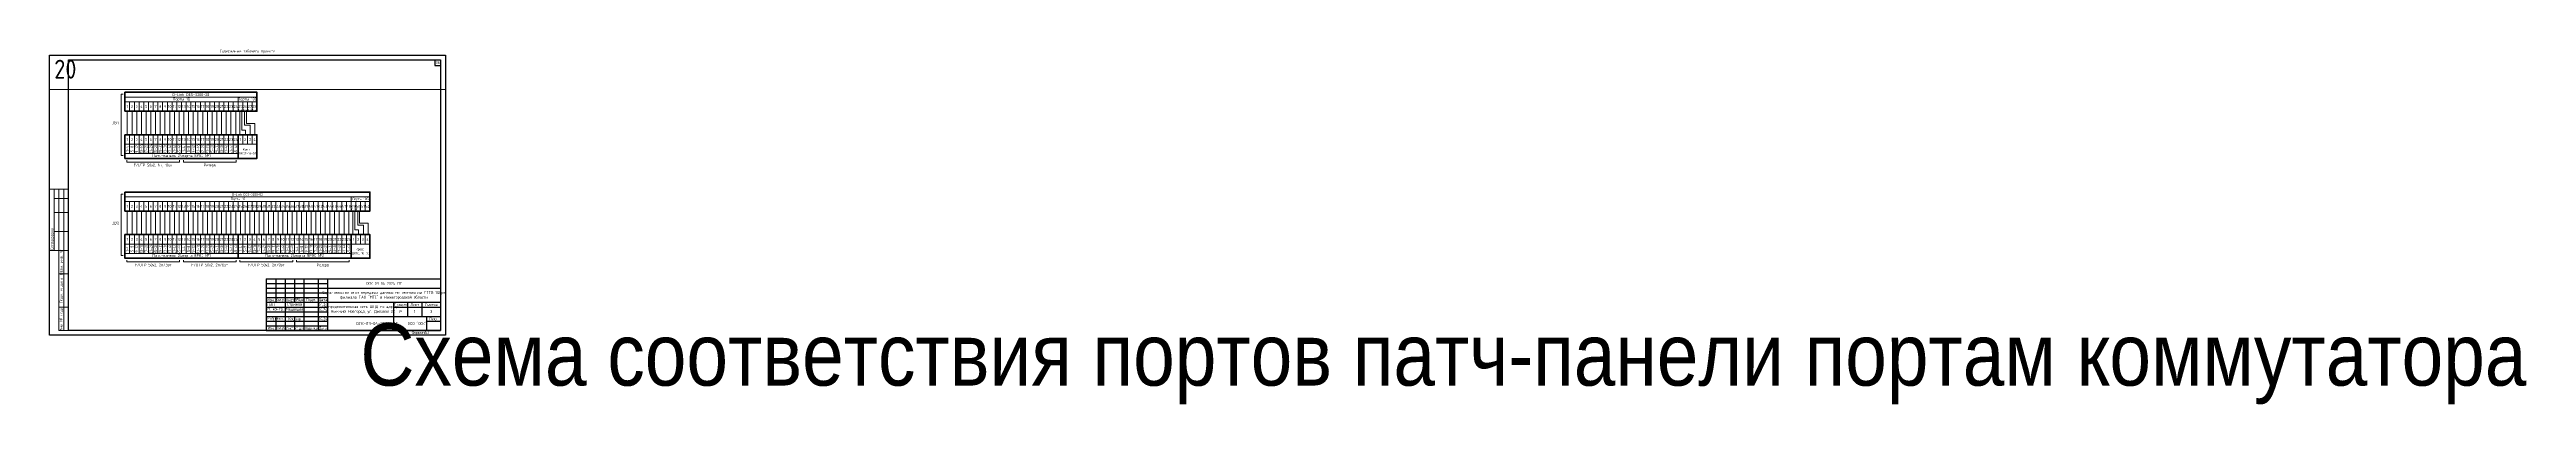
# Paper-space layout '20' of a CAD drawing. Extents: x 0 to 2628, y -73 to 303.
# The model-space entities are those that its viewports show. They can reach past a viewport. Long polylines and large blocks are cut down to what shows.
import ezdxf
from ezdxf.enums import TextEntityAlignment as Align

# ---------------------------------------------------------------- set-up
doc = ezdxf.new("R2018")
doc.units = 0
doc.header["$MEASUREMENT"] = 0
doc.layers.get('0').update_dxf_attribs({"linetype": 'CONTINUOUS'})
doc.layers.get('Defpoints').update_dxf_attribs({"linetype": 'CONTINUOUS'})
doc.layers.add('ВЭ', color=1, linetype='CONTINUOUS')
doc.styles.add('AViewportNPage', font='isocpeur.ttf')
doc.styles.get("Standard").update_dxf_attribs({"font": ''})
doc.styles.add('мой', font='', dxfattribs={"width": 0.9, "height": 3})
doc.styles.get('Standard').set_extended_font_data('GOST Common')
doc.styles.get('мой').set_extended_font_data('GOST Common')

# ---------------------------------------------------------------- blocks, each defined once
blk = doc.blocks.new('*T52')
at = {"color": 0, "linetype": 'ByBlock', "lineweight": -2, "transparency": 16777216}
for p, q in [((0, 0), (6, 0)), ((0, 0), (0, -6)), ((6, 0), (6, -6)), ((0, -6), (6, -6))]:
    blk.add_line(p, q, dxfattribs=at)
blk = doc.blocks.new('*T50')
at = {"color": 0, "linetype": 'ByBlock', "lineweight": -2, "transparency": 16777216}
for p, q in [((0, 0), (185, 0)), ((0, 0), (0, -55)), ((10, 0), (10, -25)), ((20, 0), (20, -55)), ((30, 0), (30, -25)), ((40, 0), (40, -55)), ((55, 0), (55, -55)), ((65, 0), (65, -55)), ((185, 0), (185, -55)), ((0, -5), (65, -5)), ((0, -10), (185, -10)), ((0, -15), (65, -15)), ((0, -20), (65, -20)), ((0, -25), (185, -25)), ((135, -25), (135, -55)), ((150, -25), (150, -40)), ((165, -25), (165, -40)), ((0, -30), (65, -30)), ((0, -35), (65, -35)), ((0, -40), (185, -40)), ((0, -45), (65, -45)), ((0, -50), (65, -50)), ((135, -30), (185, -30)), ((0, -55), (185, -55))]:
    blk.add_line(p, q, dxfattribs=at)
at = {"color": 0, "transparency": 16777216, "char_height": 3, "style": 'мой'}
for s, insert, width, attachment_point in [('ГИП', (1, -27.5), 18, 4), ('Изм.', (5, -22.5), 10, 5), ('{\\W0.7;Кол.уч}', (15, -22.5), 10, 5), ('Лист', (25, -22.5), 9, 5), ('Стрижов', (30, -27.5), 19, 5), ('{\\W0.75;№Док}', (35, -22.5), 10, 5), ('Подп.', (47.5, -22.5), 15, 5), ('Дата', (60, -22.5), 10, 5), ('04.24', (60, -27.5), 9, 5), ('Строительство сети передачи данных по технологии FTTB 1Gbps филиала ПАО "МТС" в Нижегородской области', (125, -17.5), 119, 5), ('ОСК-03-04-2024-ЛГ', (125, -5), 119, 5), ('Стадия', (142.5, -27.5), 14, 5), ('Лист', (157.5, -27.5), 14, 5), ('Листов', (175, -27.5), 19, 5), ('Н. контр.', (1, -32.5), 18, 4), ('Разработ.', (1, -42.5), 18, 4), ('Медведев', (30, -32.5), 19, 5), ('Костив', (30, -42.5), 19, 5), ('04.24', (60, -32.5), 9, 5), ('04.24', (60, -42.5), 9, 5), ('Распределительная сеть ШПД по адресу: г. Нижний Новгород, ул. Деловая 22 ', (100, -32.5), 69, 5), ('Р', (142.5, -35), 14, 5), ('ООО "ОСК"', (160, -47.5), 49, 5)]:
    blk.add_mtext(s, dxfattribs=dict(at, insert=insert, width=width, attachment_point=attachment_point))
blk = doc.blocks.new('*T51')
at = {"color": 0, "linetype": 'ByBlock', "lineweight": 30, "transparency": 16777216}
for p, q in [((0, 0), (185, 0)), ((0, 0), (0, -15)), ((10, 0), (10, -15)), ((20, 0), (20, -15)), ((30, 0), (30, -15)), ((40, 0), (40, -15)), ((55, 0), (55, -15)), ((65, 0), (65, -15)), ((185, 0), (185, -15)), ((0, -15), (185, -15))]:
    blk.add_line(p, q, dxfattribs=at)
at = {"color": 0, "linetype": 'ByBlock', "lineweight": -2, "transparency": 16777216}
for p, q in [((170, 0), (170, -15)), ((0, -5), (65, -5)), ((0, -10), (65, -10)), ((170, -5), (185, -5))]:
    blk.add_line(p, q, dxfattribs=at)
at = {"color": 0, "lineweight": 18, "transparency": 16777216, "attachment_point": 5, "style": 'мой'}
for s, insert, char_height, width in [('Изм.', (5, -12.5), 2.5, 9), ('Кол.уч', (15, -12.5), 2.5, 9), ('Лист', (25, -12.5), 2.5, 9), ('№ док', (35, -12.5), 2.5, 9), ('Подпись', (47.5, -12.5), 2.5, 14), ('Дата', (60, -12.5), 2.5, 9), ('ОСК-03-04-2024-ЛГ', (117.5, -7.5), 3.5, 104), ('Лист', (177.5, -2.5), 3, 14)]:
    blk.add_mtext(s, dxfattribs=dict(at, insert=insert, char_height=char_height, width=width))
blk = doc.blocks.new('*U49')
at = {"lineweight": 13}
for p, q in [((0, 90), (0, 155)), ((0, 155), (20, 155)), ((5, 90), (5, 155)), ((5, 145), (20, 145)), ((10, 90), (10, 155)), ((15, 90), (15, 155)), ((20, 90), (20, 155)), ((5, 130), (20, 130)), ((5, 110), (20, 110)), ((0, 90), (20, 90)), ((10, 5), (10, 90)), ((10, 90), (20, 90)), ((15, 5), (15, 90)), ((20, 5), (20, 90)), ((10, 65), (20, 65)), ((10, 30), (20, 30)), ((10, 5), (20, 5)), ((10, 5), (10, 5))]:
    blk.add_line(p, q, dxfattribs=at)
at = {"color": 8, "lineweight": 0}
blk.add_line((0, 90), (0, 90), dxfattribs=at)
for points in [[(0, 297), (420, 297), (420, 0), (0, 0)], [(20, 292), (415, 292), (415, 5), (20, 5)]]:
    blk.add_lwpolyline(points, close=True)
for name, p in [('*T52', (409, 292)), ('*T50', (230, 60)), ('*T51', (230, 20))]:
    blk.add_blockref(name, p)
at = {"lineweight": 9, "insert": (2.5, 90.5), "char_height": 3, "width": 64, "attachment_point": 4, "rotation": 90, "style": 'мой'}
blk.add_mtext('{\\C256;Согласовано}', dxfattribs=at)
at = {"lineweight": 13, "char_height": 3, "attachment_point": 5, "rotation": 90, "style": 'мой'}
for s, insert, width in [('Взам. инв. №', (12.5, 77.5), 24), ('Подп. и дата', (12.5, 47.5), 34), ('Инв. № подл.', (12.5, 17.5), 24)]:
    blk.add_mtext(s, dxfattribs=dict(at, insert=insert, width=width))
at = {"insert": (384.2, 4.5), "char_height": 3, "width": 40.585, "attachment_point": 1, "style": 'мой'}
blk.add_mtext('Формат', dxfattribs=at)
at = {"style": 'мой', "width": 0.9}
for tag, p in [('лист', (412, 289)), ('НОМЕР_ЛИСТА', (387.5, 25.3)), ('К_ЛИСТОВ', (405, 25.3))]:
    blk.add_attdef(tag, text='', height=3, dxfattribs=at).set_placement(p, align=Align.MIDDLE_CENTER)
at = {"color": 7, "lineweight": 0, "ltscale": 0.1, "style": 'мой', "width": 0.9}
blk.add_attdef('ШИФР_ПРОЕКТА', text='', height=3, dxfattribs=at).set_placement((373, 55), align=Align.MIDDLE_LEFT)
at = {"lineweight": 30, "width": 0.9}
blk.add_attdef('НАЗВАНИЕ_ЛИСТА', text='', height=3, dxfattribs=at).set_placement((329.8, 12.7), align=Align.MIDDLE_CENTER)
at = {"style": 'мой', "width": 0.9}
blk.add_attdef('ФОРМАТ', text='', height=3, dxfattribs=at).set_placement((397.9, 3), align=Align.MIDDLE_LEFT)
blk = doc.blocks.new('*U19')
at = {"color": 7, "linetype": 'Continuous', "lineweight": 15}
blk.add_lwpolyline([(-210, -148.5), (210, -148.5), (210, 148.5), (-210, 148.5)], close=True, dxfattribs=at)
blk = doc.blocks.new('*U20')
at = {"color": 0, "linetype": 'ByBlock', "lineweight": -2, "transparency": 16777216}
blk.add_blockref('*U19', (1356, 0), dxfattribs=at)
blk = doc.blocks.new('*U67')
at = {"color": 7, "linetype": 'Continuous', "lineweight": 20}
blk.add_lwpolyline([(2.5, 5), (-2.5, 5), (-2.5, -5), (2.5, -5)], close=True, dxfattribs=at)
blk = doc.blocks.new('*U68')
at = {"color": 0, "linetype": 'ByBlock', "lineweight": -2, "transparency": 16777216}
for p in [(0, 0), (5, 0), (10, 0), (15, 0), (20, 0), (25, 0), (30, 0), (35, 0), (40, 0), (45, 0), (50, 0), (55, 0), (60, 0), (65, 0), (70, 0), (75, 0), (80, 0), (85, 0), (90, 0), (95, 0), (100, 0), (105, 0), (110, 0), (115, 0), (120, 0), (125, 0), (130, 0), (135, 0)]:
    blk.add_blockref('*U67', p, dxfattribs=at)
blk = doc.blocks.new('*U69')
at = {"color": 7, "linetype": 'Continuous', "lineweight": 20}
blk.add_lwpolyline([(2.5, 5), (-2.5, 5), (-2.5, -5), (2.5, -5)], close=True, dxfattribs=at)
blk = doc.blocks.new('*U66')
at = {"color": 0, "linetype": 'ByBlock', "lineweight": -2, "transparency": 16777216}
for p in [(0, 0), (5, 0), (10, 0), (15, 0), (20, 0), (25, 0), (30, 0), (35, 0), (40, 0), (45, 0), (50, 0), (55, 0), (60, 0), (65, 0), (70, 0), (75, 0), (80, 0), (85, 0), (90, 0), (95, 0), (100, 0), (105, 0), (110, 0), (115, 0)]:
    blk.add_blockref('*U69', p, dxfattribs=at)
blk = doc.blocks.new('*U70')
at = {"color": 7, "linetype": 'Continuous', "lineweight": 20}
blk.add_lwpolyline([(0, 12.5), (0, -12.5)], dxfattribs=at)
blk = doc.blocks.new('*U71')
at = {"color": 0, "linetype": 'ByBlock', "lineweight": -2, "transparency": 16777216}
for p in [(0, 0), (5, 0), (10, 0), (15, 0), (20, 0), (25, 0), (30, 0), (35, 0), (40, 0), (45, 0), (50, 0), (55, 0), (60, 0), (65, 0), (70, 0), (75, 0), (80, 0), (85, 0), (90, 0), (95, 0), (100, 0), (105, 0), (110, 0), (115, 0)]:
    blk.add_blockref('*U70', p, dxfattribs=at)
blk = doc.blocks.new('*U72')
at = {"color": 7, "linetype": 'Continuous', "lineweight": 20}
blk.add_lwpolyline([(2.5, 5), (-2.5, 5), (-2.5, -5), (2.5, -5)], close=True, dxfattribs=at)
blk = doc.blocks.new('*U73')
at = {"color": 0, "linetype": 'ByBlock', "lineweight": -2, "transparency": 16777216}
for p in [(0, 0), (5, 0), (10, 0), (15, 0), (20, 0), (25, 0), (30, 0), (35, 0), (40, 0), (45, 0), (50, 0), (55, 0), (60, 0), (65, 0), (70, 0), (75, 0), (80, 0), (85, 0), (90, 0), (95, 0), (100, 0), (105, 0), (110, 0), (115, 0), (120, 0), (125, 0), (130, 0), (135, 0)]:
    blk.add_blockref('*U72', p, dxfattribs=at)
blk = doc.blocks.new('*U238')
at = {"color": 7, "linetype": 'Continuous', "lineweight": 20}
blk.add_lwpolyline([(2.5, 5), (-2.5, 5), (-2.5, -5), (2.5, -5)], close=True, dxfattribs=at)
blk = doc.blocks.new('*U239')
at = {"color": 0, "linetype": 'ByBlock', "lineweight": -2, "transparency": 16777216}
for p in [(0, 0), (5, 0), (10, 0), (15, 0), (20, 0), (25, 0), (30, 0), (35, 0), (40, 0), (45, 0), (50, 0), (55, 0), (60, 0), (65, 0), (70, 0), (75, 0), (80, 0), (85, 0), (90, 0), (95, 0), (100, 0), (105, 0), (110, 0), (115, 0), (120, 0), (125, 0), (130, 0), (135, 0), (140, 0), (145, 0), (150, 0), (155, 0), (160, 0), (165, 0), (170, 0), (175, 0), (180, 0), (185, 0), (190, 0), (195, 0), (200, 0), (205, 0), (210, 0), (215, 0), (220, 0), (225, 0), (230, 0), (235, 0), (240, 0), (245, 0), (250, 0), (255, 0)]:
    blk.add_blockref('*U238', p, dxfattribs=at)
blk = doc.blocks.new('*U236')
at = {"color": 7, "linetype": 'Continuous', "lineweight": 20}
blk.add_lwpolyline([(0, 12.5), (0, -12.5)], dxfattribs=at)
blk = doc.blocks.new('*U237')
at = {"color": 0, "linetype": 'ByBlock', "lineweight": -2, "transparency": 16777216}
for p in [(0, 0), (5, 0), (10, 0), (15, 0), (20, 0), (25, 0), (30, 0), (35, 0), (40, 0), (45, 0), (50, 0), (55, 0), (60, 0), (65, 0), (70, 0), (75, 0), (80, 0), (85, 0), (90, 0), (95, 0), (100, 0), (105, 0), (110, 0), (115, 0), (120, 0), (125, 0), (130, 0), (135, 0), (140, 0), (145, 0), (150, 0), (155, 0), (160, 0), (165, 0), (170, 0), (175, 0), (180, 0), (185, 0), (190, 0), (195, 0), (200, 0), (205, 0), (210, 0), (215, 0), (220, 0), (225, 0), (230, 0), (235, 0)]:
    blk.add_blockref('*U236', p, dxfattribs=at)
blk = doc.blocks.new('*U231')
at = {"color": 7, "linetype": 'Continuous', "lineweight": 20}
blk.add_lwpolyline([(2.5, 5), (-2.5, 5), (-2.5, -5), (2.5, -5)], close=True, dxfattribs=at)
blk = doc.blocks.new('*U230')
at = {"color": 0, "linetype": 'ByBlock', "lineweight": -2, "transparency": 16777216}
for p in [(0, 0), (5, 0), (10, 0), (15, 0), (20, 0), (25, 0), (30, 0), (35, 0), (40, 0), (45, 0), (50, 0), (55, 0), (60, 0), (65, 0), (70, 0), (75, 0), (80, 0), (85, 0), (90, 0), (95, 0), (100, 0), (105, 0), (110, 0), (115, 0)]:
    blk.add_blockref('*U231', p, dxfattribs=at)
blk = doc.blocks.new('*U232')
at = {"color": 7, "linetype": 'Continuous', "lineweight": 20}
blk.add_lwpolyline([(0, 12.5), (0, -12.5)], dxfattribs=at)
blk = doc.blocks.new('*U233')
at = {"color": 0, "linetype": 'ByBlock', "lineweight": -2, "transparency": 16777216}
for p in [(0, 0), (5, 0), (10, 0), (15, 0), (20, 0), (25, 0), (30, 0), (35, 0), (40, 0), (45, 0), (50, 0), (55, 0), (60, 0), (65, 0), (70, 0), (75, 0), (80, 0), (85, 0), (90, 0), (95, 0), (100, 0), (105, 0), (110, 0), (115, 0)]:
    blk.add_blockref('*U232', p, dxfattribs=at)
blk = doc.blocks.new('*U234')
at = {"color": 7, "linetype": 'Continuous', "lineweight": 20}
blk.add_lwpolyline([(2.5, 5), (-2.5, 5), (-2.5, -5), (2.5, -5)], close=True, dxfattribs=at)
blk = doc.blocks.new('*U235')
at = {"color": 0, "linetype": 'ByBlock', "lineweight": -2, "transparency": 16777216}
for p in [(0, 0), (5, 0), (10, 0), (15, 0), (20, 0), (25, 0), (30, 0), (35, 0), (40, 0), (45, 0), (50, 0), (55, 0), (60, 0), (65, 0), (70, 0), (75, 0), (80, 0), (85, 0), (90, 0), (95, 0), (100, 0), (105, 0), (110, 0), (115, 0), (120, 0), (125, 0), (130, 0), (135, 0), (140, 0), (145, 0), (150, 0), (155, 0), (160, 0), (165, 0), (170, 0), (175, 0), (180, 0), (185, 0), (190, 0), (195, 0), (200, 0), (205, 0), (210, 0), (215, 0), (220, 0), (225, 0), (230, 0), (235, 0), (240, 0), (245, 0), (250, 0), (255, 0)]:
    blk.add_blockref('*U234', p, dxfattribs=at)
blk = doc.blocks.new('*U229')
at = {"color": 7, "linetype": 'Continuous', "lineweight": 20}
blk.add_lwpolyline([(2.5, 5), (-2.5, 5), (-2.5, -5), (2.5, -5)], close=True, dxfattribs=at)
blk = doc.blocks.new('*U227')
at = {"color": 0, "linetype": 'ByBlock', "lineweight": -2, "transparency": 16777216}
for p in [(0, 0), (5, 0), (10, 0), (15, 0), (20, 0), (25, 0), (30, 0), (35, 0), (40, 0), (45, 0), (50, 0), (55, 0), (60, 0), (65, 0), (70, 0), (75, 0), (80, 0), (85, 0), (90, 0), (95, 0), (100, 0), (105, 0), (110, 0), (115, 0)]:
    blk.add_blockref('*U229', p, dxfattribs=at)
blk = doc.blocks.new('*T549')
at = {"layer": 'Defpoints', "color": 8, "linetype": 'ByBlock', "lineweight": 0, "transparency": 16777216}
for p, q in [((0, 0), (4488, 0)), ((0, 0), (0, -36.7)), ((452, 0), (452, -36.7)), ((904, 0), (904, -36.7)), ((1356, 0), (1356, -36.7)), ((1808, 0), (1808, -36.7)), ((2260, 0), (2260, -36.7)), ((2712, 0), (2712, -36.7)), ((3164, 0), (3164, -36.7)), ((3584, 0), (3584, -36.7)), ((4036, 0), (4036, -36.7)), ((4488, 0), (4488, -36.7)), ((0, -36.7), (4488, -36.7))]:
    blk.add_line(p, q, dxfattribs=at)
at = {"layer": 'Defpoints', "color": 5, "linetype": 'Continuous', "lineweight": 0, "transparency": 16777216, "char_height": 20, "attachment_point": 1, "style": 'мой'}
for s, insert, width in [('{\\fGOST Common|b0|i0|c204|p34;15}', (5, -5), 442), ('{\\fGOST Common|b0|i0|c204|p34;27', (457, -5), 442), ('23', (909, -5), 442), ('20', (1361, -5), 442), ('21', (1813, -5), 442), ('22', (2265, -5), 442), ('23', (2717, -5), 442), ('24', (3169, -5), 410), ('25', (3589, -5), 442), ('26', (4041, -5), 442)]:
    blk.add_mtext(s, dxfattribs=dict(at, insert=insert, width=width))

msp = doc.modelspace()

# ---------------------------------------------------------------- linework, layer by layer
at = {"color": 7, "linetype": 'Continuous', "lineweight": 20}
for points in [[(8209, 2920.5), (8207, 2920.5), (8207, 2855.5), (8209, 2855.5)], [(8333, 2902.5), (8333, 2877.5)], [(8335, 2902.5), (8335, 2882.5), (8339, 2882.5), (8339, 2877.5)], [(8338, 2902.5), (8338, 2887.5), (8344, 2887.5), (8344, 2877.5)], [(8340, 2902.5), (8340, 2889.5), (8349, 2889.5), (8349, 2877.5)], [(8213, 2850.5), (8213, 2848.5), (8269, 2848.5), (8269, 2850.5)], [(8273, 2850.5), (8273, 2848.5), (8329, 2848.5), (8329, 2850.5)], [(8209, 2814.7), (8207, 2814.7), (8207, 2749.7), (8209, 2749.7)], [(8453, 2796.7), (8453, 2771.7)], [(8455, 2796.7), (8455, 2776.7), (8459, 2776.7), (8459, 2771.7)], [(8458, 2796.7), (8458, 2781.7), (8464, 2781.7), (8464, 2771.7)], [(8460, 2796.7), (8460, 2783.7), (8469, 2783.7), (8469, 2771.7)], [(8213, 2744.7), (8213, 2742.7), (8269, 2742.7), (8269, 2744.7)], [(8273, 2744.7), (8273, 2742.7), (8329, 2742.7), (8329, 2744.7)], [(8333, 2744.7), (8333, 2742.7), (8389, 2742.7), (8389, 2744.7)], [(8393, 2744.7), (8393, 2742.7), (8449, 2742.7), (8449, 2744.7)]]:
    msp.add_lwpolyline(points, dxfattribs=at)
at = {"color": 7, "linetype": 'Continuous', "lineweight": 40}
for points in [[(8211, 2902.5), (8351, 2902.5), (8351, 2922.5), (8211, 2922.5)], [(8211, 2877.5), (8331, 2877.5), (8331, 2852.5), (8211, 2852.5)], [(8331, 2877.5), (8351, 2877.5), (8351, 2852.5), (8331, 2852.5)], [(8211, 2816.7), (8471, 2816.7), (8471, 2796.7), (8211, 2796.7)], [(8211, 2771.7), (8331, 2771.7), (8331, 2746.7), (8211, 2746.7)], [(8331, 2771.7), (8451, 2771.7), (8451, 2746.7), (8331, 2746.7)], [(8451, 2771.7), (8471, 2771.7), (8471, 2746.7), (8451, 2746.7)]]:
    msp.add_lwpolyline(points, close=True, dxfattribs=at)
at = {"color": 7, "linetype": 'Continuous', "lineweight": 20}
for points in [[(8211, 2912.5), (8331, 2912.5), (8331, 2917.5), (8211, 2917.5)], [(8331, 2917.5), (8351, 2917.5), (8351, 2912.5), (8331, 2912.5)], [(8211, 2811.7), (8471, 2811.7), (8471, 2816.7), (8211, 2816.7)], [(8211, 2806.7), (8451, 2806.7), (8451, 2811.7), (8211, 2811.7)], [(8451, 2811.7), (8471, 2811.7), (8471, 2806.7), (8451, 2806.7)]]:
    msp.add_lwpolyline(points, close=True, dxfattribs=at)

# ---------------------------------------------------------------- block references
at = {"color": 7, "linetype": 'Continuous', "lineweight": 15}
msp.add_blockref('*U20', (6985, 2813.5), dxfattribs=at)
msp.add_blockref('*T549', (6775, 2962))
at = {"color": 7, "linetype": 'Continuous', "lineweight": 20}
for name, p in [('*U68', (8213.5, 2907.5)), ('*U71', (8213.5, 2890)), ('*U73', (8213.5, 2872.5)), ('*U66', (8213.5, 2862.5)), ('*U239', (8213.5, 2801.7)), ('*U237', (8213.5, 2784.2)), ('*U233', (8213.5, 2784.2)), ('*U235', (8213.5, 2766.7)), ('*U230', (8213.5, 2756.7)), ('*U227', (8333.5, 2756.7))]:
    msp.add_blockref(name, p, dxfattribs=at)

# ---------------------------------------------------------------- texts
at = {"color": 7, "style": 'мой', "width": 0.9}
for s, height, rotation, p in [('1', 3, 359.8616, (8213.5, 2907.5)), ('2', 3, 359.8616, (8218.5, 2907.5)), ('3', 3, 359.8616, (8223.5, 2907.5)), ('4', 3, 359.8616, (8228.5, 2907.5)), ('5', 3, 359.8616, (8233.5, 2907.5)), ('6', 3, 359.8616, (8238.5, 2907.5)), ('7', 3, 359.8616, (8243.5, 2907.5)), ('8', 3, 359.8616, (8248.5, 2907.5)), ('9', 3, 359.8616, (8253.5, 2907.5)), ('10', 3, 359.8616, (8258.5, 2907.5)), ('11', 3, 359.8616, (8263.5, 2907.5)), ('12', 3, 359.8616, (8268.5, 2907.5)), ('13', 3, 359.8616, (8273.5, 2907.5)), ('14', 3, 359.8616, (8278.5, 2907.5)), ('15', 3, 359.8616, (8283.5, 2907.5)), ('16', 3, 359.8616, (8288.5, 2907.5)), ('17', 3, 359.8616, (8293.5, 2907.5)), ('18', 3, 359.8616, (8298.5, 2907.5)), ('19', 3, 359.8616, (8303.5, 2907.5)), ('20', 3, 359.8616, (8308.5, 2907.5)), ('21', 3, 359.8616, (8313.5, 2907.5)), ('22', 3, 359.8616, (8318.5, 2907.5)), ('23', 3, 359.8616, (8323.5, 2907.5)), ('24', 3, 359.8616, (8328.5, 2907.5)), ('25', 3, 359.8616, (8333.5, 2907.5)), ('r s', 2, 359.8616, (8333.5, 2904.5)), ('26', 3, 359.8616, (8338.5, 2907.5)), ('r s', 2, 359.8616, (8338.5, 2904.5)), ('27', 3, 359.8616, (8343.5, 2907.5)), ('r s', 2, 359.8616, (8343.5, 2904.5)), ('28', 3, 359.8616, (8348.5, 2907.5)), ('r s', 2, 359.8616, (8348.5, 2904.5)), ('1', 3, 359.8616, (8213.5, 2872.5)), ('1', 3, 359.8616, (8213.5, 2872.5)), ('2', 3, 359.8616, (8218.5, 2872.5)), ('9-12', 3, 89.8616, (8223.5, 2862.5)), ('3', 3, 359.8616, (8223.5, 2872.5)), ('13-16', 3, 89.8616, (8228.5, 2862.5)), ('4', 3, 359.8616, (8228.5, 2872.5)), ('17-20', 3, 89.8616, (8233.5, 2862.5)), ('5', 3, 359.8616, (8233.5, 2872.5)), ('21-24', 3, 89.8616, (8238.5, 2862.5)), ('6', 3, 359.8616, (8238.5, 2872.5)), ('25-28', 3, 89.8616, (8243.5, 2862.5)), ('7', 3, 359.8616, (8243.5, 2872.5)), ('29-32', 3, 89.8616, (8248.5, 2862.5)), ('8', 3, 359.8616, (8248.5, 2872.5)), ('33-36', 3, 89.8616, (8253.5, 2862.5)), ('9', 3, 359.8616, (8253.5, 2872.5)), ('27-40', 3, 89.8616, (8258.5, 2862.5)), ('10', 3, 359.8616, (8258.5, 2872.5)), ('41-44', 3, 89.8616, (8263.5, 2862.5)), ('11', 3, 359.8616, (8263.5, 2872.5)), ('45-48', 3, 89.8616, (8268.5, 2862.5)), ('12', 3, 359.8616, (8268.5, 2872.5)), ('13', 3, 359.8616, (8273.5, 2872.5)), ('14', 3, 359.8616, (8278.5, 2872.5)), ('15', 3, 359.8616, (8283.5, 2872.5)), ('9-12', 3, 89.8616, (8283.5, 2862.5)), ('16', 3, 359.8616, (8288.5, 2872.5)), ('13-16', 3, 89.8616, (8288.5, 2862.5)), ('17', 3, 359.8616, (8293.5, 2872.5)), ('17-20', 3, 89.8616, (8293.5, 2862.5)), ('18', 3, 359.8616, (8298.5, 2872.5)), ('21-24', 3, 89.8616, (8298.5, 2862.5)), ('19', 3, 359.8616, (8303.5, 2872.5)), ('25-28', 3, 89.8616, (8303.5, 2862.5)), ('20', 3, 359.8616, (8308.5, 2872.5)), ('29-32', 3, 89.8616, (8308.5, 2862.5)), ('33-36', 3, 89.8616, (8313.5, 2862.5)), ('21', 3, 359.8616, (8313.5, 2872.5)), ('22', 3, 359.8616, (8318.5, 2872.5)), ('27-40', 3, 89.8616, (8318.5, 2862.5)), ('23', 3, 359.8616, (8323.5, 2872.5)), ('41-44', 3, 89.8616, (8323.5, 2862.5)), ('24', 3, 359.8616, (8328.5, 2872.5)), ('45-48', 3, 89.8616, (8328.5, 2862.5)), ('1', 3, 359.8616, (8333.5, 2872.5)), ('2', 3, 359.8616, (8338.5, 2872.5)), ('3', 3, 359.8616, (8343.5, 2872.5)), ('4', 3, 359.8616, (8348.5, 2872.5)), ('1-4', 3, 89.8616, (8213.5, 2862.5)), ('5-8', 3, 89.8616, (8218.5, 2862.5)), ('1-4', 3, 89.8616, (8273.5, 2862.5)), ('5-8', 3, 89.8616, (8278.5, 2862.5)), ('1', 3, 359.8616, (8213.5, 2801.7)), ('2', 3, 359.8616, (8218.5, 2801.7)), ('3', 3, 359.8616, (8223.5, 2801.7)), ('4', 3, 359.8616, (8228.5, 2801.7)), ('5', 3, 359.8616, (8233.5, 2801.7)), ('6', 3, 359.8616, (8238.5, 2801.7)), ('7', 3, 359.8616, (8243.5, 2801.7)), ('8', 3, 359.8616, (8248.5, 2801.7)), ('9', 3, 359.8616, (8253.5, 2801.7)), ('10', 3, 359.8616, (8258.5, 2801.7)), ('11', 3, 359.8616, (8263.5, 2801.7)), ('12', 3, 359.8616, (8268.5, 2801.7)), ('13', 3, 359.8616, (8273.5, 2801.7)), ('14', 3, 359.8616, (8278.5, 2801.7)), ('15', 3, 359.8616, (8283.5, 2801.7)), ('16', 3, 359.8616, (8288.5, 2801.7)), ('17', 3, 359.8616, (8293.5, 2801.7)), ('18', 3, 359.8616, (8298.5, 2801.7)), ('19', 3, 359.8616, (8303.5, 2801.7)), ('20', 3, 359.8616, (8308.5, 2801.7)), ('21', 3, 359.8616, (8313.5, 2801.7)), ('22', 3, 359.8616, (8318.5, 2801.7)), ('23', 3, 359.8616, (8323.5, 2801.7)), ('24', 3, 359.8616, (8328.5, 2801.7)), ('25', 3, 359.8616, (8333.5, 2801.7)), ('26', 3, 359.8616, (8338.5, 2801.7)), ('27', 3, 359.8616, (8343.5, 2801.7)), ('28', 3, 359.8616, (8348.5, 2801.7)), ('29', 3, 359.8616, (8353.5, 2801.7)), ('30', 3, 359.8616, (8358.5, 2801.7)), ('31', 3, 359.8616, (8363.5, 2801.7)), ('32', 3, 359.8616, (8368.5, 2801.7)), ('33', 3, 359.8616, (8373.5, 2801.7)), ('34', 3, 359.8616, (8378.5, 2801.7)), ('35', 3, 359.8616, (8383.5, 2801.7)), ('36', 3, 359.8616, (8388.5, 2801.7)), ('37', 3, 359.8616, (8393.5, 2801.7)), ('38', 3, 359.8616, (8398.5, 2801.7)), ('39', 3, 359.8616, (8403.5, 2801.7)), ('40', 3, 359.8616, (8408.5, 2801.7)), ('41', 3, 359.8616, (8413.5, 2801.7)), ('42', 3, 359.8616, (8418.5, 2801.7)), ('43', 3, 359.8616, (8423.5, 2801.7)), ('44', 3, 359.8616, (8428.5, 2801.7)), ('45', 3, 359.8616, (8433.5, 2801.7)), ('46', 3, 359.8616, (8438.5, 2801.7)), ('47', 3, 359.8616, (8443.5, 2801.7)), ('48', 3, 359.8616, (8448.5, 2801.7)), ('49', 3, 359.8616, (8453.5, 2801.7)), ('r s', 2, 359.8616, (8453.5, 2798.7)), ('50', 3, 359.8616, (8458.5, 2801.7)), ('r s', 2, 359.8616, (8458.5, 2798.7)), ('51', 3, 359.8616, (8463.5, 2801.7)), ('52', 3, 359.8616, (8468.5, 2801.7)), ('1', 3, 359.8616, (8213.5, 2766.7)), ('1', 3, 359.8616, (8213.5, 2766.7)), ('2', 3, 359.8616, (8218.5, 2766.7)), ('3', 3, 359.8616, (8223.5, 2766.7)), ('13-16', 3, 89.8616, (8228.5, 2756.7)), ('4', 3, 359.8616, (8228.5, 2766.7)), ('17-20', 3, 89.8616, (8233.5, 2756.7)), ('5', 3, 359.8616, (8233.5, 2766.7)), ('21-24', 3, 89.8616, (8238.5, 2756.7)), ('6', 3, 359.8616, (8238.5, 2766.7)), ('25-28', 3, 89.8616, (8243.5, 2756.7)), ('7', 3, 359.8616, (8243.5, 2766.7)), ('29-32', 3, 89.8616, (8248.5, 2756.7)), ('8', 3, 359.8616, (8248.5, 2766.7)), ('33-36', 3, 89.8616, (8253.5, 2756.7)), ('9', 3, 359.8616, (8253.5, 2766.7)), ('27-40', 3, 89.8616, (8258.5, 2756.7)), ('10', 3, 359.8616, (8258.5, 2766.7)), ('41-44', 3, 89.8616, (8263.5, 2756.7)), ('11', 3, 359.8616, (8263.5, 2766.7)), ('45-48', 3, 89.8616, (8268.5, 2756.7)), ('12', 3, 359.8616, (8268.5, 2766.7)), ('13', 3, 359.8616, (8273.5, 2766.7)), ('14', 3, 359.8616, (8278.5, 2766.7)), ('15', 3, 359.8616, (8283.5, 2766.7)), ('16', 3, 359.8616, (8288.5, 2766.7)), ('13-16', 3, 89.8616, (8288.5, 2756.7)), ('17', 3, 359.8616, (8293.5, 2766.7)), ('17-20', 3, 89.8616, (8293.5, 2756.7)), ('18', 3, 359.8616, (8298.5, 2766.7)), ('21-24', 3, 89.8616, (8298.5, 2756.7)), ('19', 3, 359.8616, (8303.5, 2766.7)), ('25-28', 3, 89.8616, (8303.5, 2756.7)), ('20', 3, 359.8616, (8308.5, 2766.7)), ('29-32', 3, 89.8616, (8308.5, 2756.7)), ('33-36', 3, 89.8616, (8313.5, 2756.7)), ('21', 3, 359.8616, (8313.5, 2766.7)), ('22', 3, 359.8616, (8318.5, 2766.7)), ('27-40', 3, 89.8616, (8318.5, 2756.7)), ('23', 3, 359.8616, (8323.5, 2766.7)), ('41-44', 3, 89.8616, (8323.5, 2756.7)), ('24', 3, 359.8616, (8328.5, 2766.7)), ('45-48', 3, 89.8616, (8328.5, 2756.7)), ('1', 3, 359.8616, (8333.5, 2766.7)), ('1', 3, 359.8616, (8333.5, 2766.7)), ('2', 3, 359.8616, (8338.5, 2766.7)), ('3', 3, 359.8616, (8343.5, 2766.7)), ('13-16', 3, 89.8616, (8348.5, 2756.7)), ('4', 3, 359.8616, (8348.5, 2766.7)), ('17-20', 3, 89.8616, (8353.5, 2756.7)), ('5', 3, 359.8616, (8353.5, 2766.7)), ('21-24', 3, 89.8616, (8358.5, 2756.7)), ('6', 3, 359.8616, (8358.5, 2766.7)), ('25-28', 3, 89.8616, (8363.5, 2756.7)), ('7', 3, 359.8616, (8363.5, 2766.7)), ('29-32', 3, 89.8616, (8368.5, 2756.7)), ('8', 3, 359.8616, (8368.5, 2766.7)), ('33-36', 3, 89.8616, (8373.5, 2756.7)), ('9', 3, 359.8616, (8373.5, 2766.7)), ('27-40', 3, 89.8616, (8378.5, 2756.7)), ('10', 3, 359.8616, (8378.5, 2766.7)), ('41-44', 3, 89.8616, (8383.5, 2756.7)), ('11', 3, 359.8616, (8383.5, 2766.7)), ('45-48', 3, 89.8616, (8388.5, 2756.7)), ('12', 3, 359.8616, (8388.5, 2766.7)), ('13', 3, 359.8616, (8393.5, 2766.7)), ('14', 3, 359.8616, (8398.5, 2766.7)), ('15', 3, 359.8616, (8403.5, 2766.7)), ('16', 3, 359.8616, (8408.5, 2766.7)), ('13-16', 3, 89.8616, (8408.5, 2756.7)), ('17', 3, 359.8616, (8413.5, 2766.7)), ('17-20', 3, 89.8616, (8413.5, 2756.7)), ('18', 3, 359.8616, (8418.5, 2766.7)), ('21-24', 3, 89.8616, (8418.5, 2756.7)), ('19', 3, 359.8616, (8423.5, 2766.7)), ('25-28', 3, 89.8616, (8423.5, 2756.7)), ('20', 3, 359.8616, (8428.5, 2766.7)), ('29-32', 3, 89.8616, (8428.5, 2756.7)), ('33-36', 3, 89.8616, (8433.5, 2756.7)), ('21', 3, 359.8616, (8433.5, 2766.7)), ('22', 3, 359.8616, (8438.5, 2766.7)), ('27-40', 3, 89.8616, (8438.5, 2756.7)), ('23', 3, 359.8616, (8443.5, 2766.7)), ('41-44', 3, 89.8616, (8443.5, 2756.7)), ('24', 3, 359.8616, (8448.5, 2766.7)), ('45-48', 3, 89.8616, (8448.5, 2756.7)), ('1', 3, 359.8616, (8453.5, 2766.7)), ('2', 3, 359.8616, (8458.5, 2766.7)), ('3', 3, 359.8616, (8463.5, 2766.7)), ('4', 3, 359.8616, (8468.5, 2766.7)), ('1-4', 3, 89.8616, (8213.5, 2756.7)), ('5-8', 3, 89.8616, (8218.5, 2756.7)), ('9-12', 3, 89.8616, (8223.5, 2756.7)), ('1-4', 3, 89.8616, (8273.5, 2756.7)), ('5-8', 3, 89.8616, (8278.5, 2756.7)), ('9-12', 3, 89.8616, (8283.5, 2756.7)), ('1-4', 3, 89.8616, (8333.5, 2756.7)), ('5-8', 3, 89.8616, (8338.5, 2756.7)), ('9-12', 3, 89.8616, (8343.5, 2756.7)), ('1-4', 3, 89.8616, (8393.5, 2756.7)), ('5-8', 3, 89.8616, (8398.5, 2756.7)), ('9-12', 3, 89.8616, (8403.5, 2756.7))]:
    msp.add_text(s, height=height, rotation=rotation, dxfattribs=at).set_placement(p, align=Align.MIDDLE)
at = {"color": 7, "linetype": 'Continuous', "lineweight": 20}
for s, insert, char_height, width, attachment_point, style in [('D-Link DES-3200-28', (8281, 2920), 3, 140, 5, 'мой'), ('ДУ1', (8198, 2891.4), 3, 11, 1, 'мой'), ('Порты 1G', (8271, 2915), 3, 120, 5, 'мой'), ('Порты 10G', (8341, 2915), 3, 20, 5, 'мой'), ('F/UTP 50{\\fGOST Common|b0|i0|c204|p34;х}2, 1{\\fGOST Common|b0|i0|c204|p34;п}., {\\fGOST Common|b0|i0|c204|p34;10эт}', (8241, 2845), 3, 60, 5, 'мой'), ('Патч-панель 24порта 8P8C №1', (8271, 2855), 3, 120, 5, 'мой'), ('{\\fGOST Common|b0|i0|c204|p34;Резерв}', (8301, 2845), 3, 60, 5, 'мой'), ('Кросс  ШКОС-16-SC', (8341, 2860), 2.5, 20, 5, 'мой'), ('{\\fGOST Common|b0|i0|c204|p34;\\W0.9;D-Link DES-3200-52}', (8341, 2814.2), 2.5, 260, 5, 'AViewportNPage'), ('{\\fGOST Common|b0|i0|c204|p34;\\W0.9;Порты 1G}', (8331, 2809.2), 2.5, 240, 5, 'AViewportNPage'), ('{\\fGOST Common|b0|i0|c204|p34;\\W0.9;Порты 10G}', (8461, 2809.2), 2.5, 20, 5, 'AViewportNPage'), ('{\\fGOST Common|b0|i0|c204|p34;ДУ2}', (8198, 2785.6), 3, 11, 1, 'мой'), ('F/UTP 50{\\fGOST Common|b0|i0|c204|p34;х}2, 2{\\fGOST Common|b0|i0|c204|p34;п}/3{\\fGOST Common|b0|i0|c204|p34;эт}', (8241, 2739.2), 3, 60, 5, 'мой'), ('{\\fGOST Common|b0|i0|c204|p34;Патч}-{\\fGOST Common|b0|i0|c204|p34;панель }24{\\fGOST Common|b0|i0|c204|p34;порта }8P8C №1', (8271, 2749.2), 3, 120, 5, 'мой'), ('F/UTP 50{\\fGOST Common|b0|i0|c204|p34;х}2, 2{\\fGOST Common|b0|i0|c204|p34;п}/6{\\fGOST Common|b0|i0|c204|p34;эт}', (8301, 2739.2), 3, 60, 5, 'мой'), ('F/UTP 50{\\fGOST Common|b0|i0|c204|p34;х}2, 2{\\fGOST Common|b0|i0|c204|p34;п}/9{\\fGOST Common|b0|i0|c204|p34;эт}', (8361, 2739.2), 3, 60, 5, 'мой'), ('Патч-панель 24порта 8P8C №2', (8391, 2749.2), 3, 120, 5, 'мой'), ('{\\fGOST Common|b0|i0|c204|p34;Резерв}', (8421, 2739.2), 3, 60, 5, 'мой'), ('Кросс  ШКОС-16-SC', (8461, 2754.2), 2.5, 20, 5, 'мой')]:
    msp.add_mtext(s, dxfattribs=dict(at, insert=insert, char_height=char_height, width=width, attachment_point=attachment_point, style=style))

psp = doc.layouts.new('20')

# ---------------------------------------------------------------- block references
ref = psp.add_blockref('*U49', (0, 0))
ref.add_attrib('лист', '36', dxfattribs={"height": 3, "style": 'мой', "width": 0.9}).set_placement((412, 289), align=Align.MIDDLE_CENTER)
ref.add_attrib('НОМЕР_ЛИСТА', '1', dxfattribs={"height": 3, "style": 'мой', "width": 0.9}).set_placement((387.5, 25.2), align=Align.MIDDLE_CENTER)
ref.add_attrib('К_ЛИСТОВ', '3', dxfattribs={"height": 3, "style": 'мой', "width": 0.9}).set_placement((405, 25.2), align=Align.MIDDLE_CENTER)
lines = psp.add_mtext('\\W0.9000;Схема соответствия портов патч-панели портам коммутатора', dxfattribs={"insert": (329.8, 12.7), "char_height": 66, "attachment_point": 1})
ref.add_attrib('НАЗВАНИЕ_ЛИСТА', '', (329.8, 12.7)).embed_mtext(lines)
ref.add_attrib('Чертеж', 'Содержание рабочего проекта', dxfattribs={"height": 3, "style": 'мой', "width": 0.9}).set_placement((210, 301.2), align=Align.MIDDLE_CENTER)
ref.add_attrib('ФОРМАТ', 'А3', dxfattribs={"height": 3, "style": 'мой', "width": 0.9}).set_placement((397.8, 3), align=Align.MIDDLE_LEFT)

# ---------------------------------------------------------------- viewports
at = {"layer": 'ВЭ', "color": 1, "view_target_point": (6985.1, 2813.5)}
psp.add_viewport(center=(210, 148.5), size=(420, 297), view_center_point=(1355.9, 0), view_height=297.007, dxfattribs=at)

doc.saveas('drawing.dxf')
